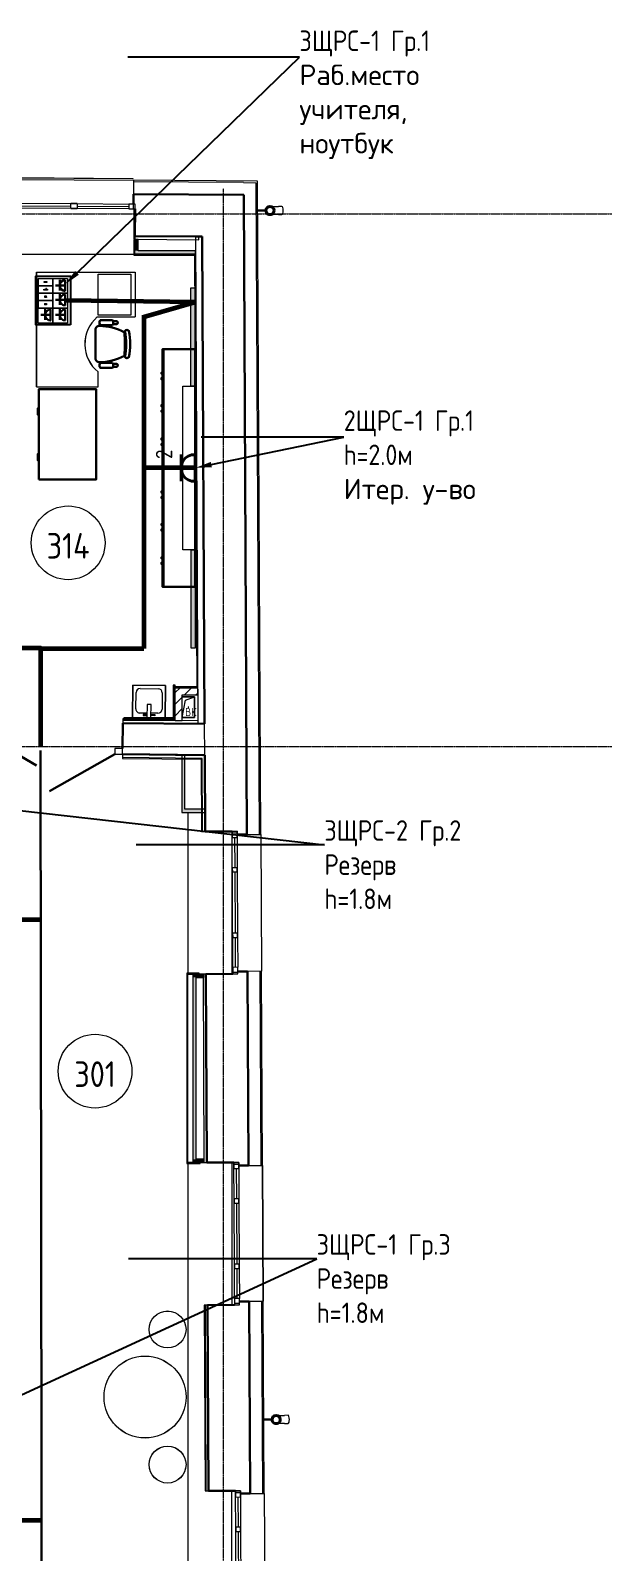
# Model space of a CAD drawing. Header units: millimetres. Extents: x -32 to 417638015, y -35 to 175284279.
# Drawn here: x 1037481 to 1044472, y 78476 to 97052 of the extents above; entities that cross this region are included whole.
import ezdxf
from ezdxf import colors
from ezdxf.entities.mleader import LeaderData, LeaderLine
from ezdxf.math import Vec2, Vec3

# ---------------------------------------------------------------- set-up
doc = ezdxf.new("R2010")
doc.units = ezdxf.units.MM
doc.linetypes.add('ADSK_Линия сетки', pattern=[25, 20, -2.5, 0, -2.5])
for name, color, linetype, lineweight in [('_ Окна', 7, 'Continuous', 9), ('_ЭМ_В полу', 26, 'Кабель в трубе', 60), ('_ЭМ_гофра', 5, 'Continuous', 60), ('_ЭМ_ТХобщее_слой', 7, 'Continuous', 30), ('Аннотация', 7, 'Continuous', 18), ('Двери', 7, 'Continuous', 9), ('Обобщенные модели', 7, 'Continuous', 18), ('Окна', 7, 'Continuous', 9), ('Оси', 253, 'Continuous', 9), ('Перекрытие', 7, 'Continuous', 18), ('Сантехника', 7, 'Continuous', 18), ('Стены внутренние', 7, 'Continuous', 18), ('Стены наружные', 7, 'Continuous', 18), ('Стены несущие', 7, 'Continuous', 30), ('Стены отделка', 7, 'Continuous', 30), ('Стены штриховка', 7, 'Continuous', 9), ('ТХ', 5, 'Continuous', 0), ('ШТРИХОВКА', 252, 'Continuous', 15), ('Электро', 250, 'Continuous', 25), ('ЭМ', 5, 'Continuous', 40), ('ЭМ_Лоток 1_2', 162, 'Continuous', 30), ('ЭОМ_Кабель Быт. розеток', 5, 'Continuous', 30), ('ЭОМ_Кабель для СУП', 150, 'Continuous', 9)]:
    doc.layers.add(name, color=color, linetype=linetype, lineweight=lineweight)
for name, color, linetype in [('_ЭМ_Надписи', 7, 'Continuous'), ('PDF _СС_розетки', 7, 'Continuous'), ('ВНУТРЯНКА', 1, 'Continuous'), ('ЭОМ_Лотки рабочие', 5, 'Continuous')]:
    doc.layers.add(name, color=color, linetype=linetype)
doc.layers.add('PDF _ЭОМ _розетки', color=7, linetype='Continuous', true_color=0xeb0000)
doc.layers.add('Линии', color=7, linetype='Continuous', lineweight=9, true_color=0x00a600)
doc.styles.add('ELine', font='txt.shx')
doc.styles.add('GOST Common', font='GOST_Common.ttf', dxfattribs={"width": 0.9, "height": 350})
doc.styles.add('GOST Common_4', font='GOST_Common.ttf', dxfattribs={"width": 0.9, "height": 200})
doc.styles.add('ЭОМ', font='isocpeur.ttf', dxfattribs={"width": 0.85, "height": 250})
doc.linetypes.add('Cable in the tray', pattern='A,5,[130,ltypeshp.shx,S=1,R=0,X=0,Y=0],1.5,[130,ltypeshp.shx,S=1.5,R=90,X=0,Y=-1],1,[130,ltypeshp.shx,S=1,R=0,X=0.5,Y=0],5', length=12.5)
doc.linetypes.add('TRAY', pattern='A,12.119257,["_",ELine,S=4.5,R=90,X=0,Y=-1.555839],0.750382,["_",ELine,S=4.5,R=0,X=0,Y=-0.805849],1.314849,["_",ELine,S=4.5,R=0,X=0,Y=-0.805849],2.250029,["_",ELine,S=4.5,R=90,X=0,Y=-1.555839],13.565483', length=30)
doc.linetypes.add('Кабель в трубе', pattern='A,8,[133,ltypeshp.shx,S=1,R=0,X=10,Y=1.3],-3,[130,ltypeshp.shx,S=1.5,R=-45,X=-1.5,Y=0],8', length=19)
pattern_1 = [(45, (507.34, 158.9), (-70.71068, 70.71068), [])]

# ---------------------------------------------------------------- blocks, each defined once
blk = doc.blocks.new('ТХ 3 этаж')
at = {"lineweight": 0}
h = blk.add_hatch(color=8, dxfattribs=at)
h.dxf.hatch_style = 1
h.paths.add_polyline_path([(10166, 40985), (10116, 40985), (10116, 42185), (10166, 42185)])
h = blk.add_hatch(color=8, dxfattribs=at)
h.dxf.hatch_style = 1
h.paths.add_polyline_path([(10172, 37785), (10122, 37785), (10122, 38985), (10172, 38985)])
at = {"color": 8, "linetype": 'Continuous', "lineweight": 5}
for p, q in [((8237, 40976), (8237, 42376)), ((8237, 42376), (8237, 40976)), ((8237, 42376), (9437, 42376)), ((9437, 42376), (9437, 41828)), ((8976, 41828), (9437, 41828)), ((8987, 40976), (8987, 41156)), ((8237, 40976), (8987, 40976)), ((8237, 40976), (8987, 40976))]:
    blk.add_line(p, q, dxfattribs=at)
at = {"color": 8, "linetype": 'Continuous'}
for p, q in [((8955, 41672), (8955, 41322)), ((9163, 41789), (9012, 41789)), ((9163, 41729), (9012, 41729)), ((9214, 41777), (9169, 41777)), ((9214, 41740), (9169, 41740)), ((9783, 41435), (9783, 39985)), ((9163, 41266), (9012, 41266)), ((9214, 41254), (9169, 41254)), ((9163, 41206), (9012, 41206)), ((9214, 41218), (9169, 41218)), ((9783, 39985), (9783, 38535))]:
    blk.add_line(p, q, dxfattribs=at)
at = {"color": 8, "linetype": 'Continuous', "lineweight": 5}
for points in [[(9386, 42349), (9386, 41849), (8986, 41849), (8986, 42349)], [(10022, 38985), (10022, 40985), (10172, 40985), (10172, 38985)]]:
    blk.add_lwpolyline(points, close=True, dxfattribs=at)
at = {"color": 8, "lineweight": 0}
for points in [[(10166, 40985), (10116, 40985), (10116, 42185), (10166, 42185), (10166, 40985)], [(10172, 37785), (10122, 37785), (10122, 38985), (10172, 38985), (10172, 37785)]]:
    blk.add_lwpolyline(points, dxfattribs=at)
at = {"color": 8, "linetype": 'Continuous'}
for points in [[(10171, 41435), (9771, 41435), (9771, 39985), (10171, 39985)], [(9771, 41133), (9771, 41151), (9761, 41151), (9761, 41133)], [(9771, 41066), (9771, 41083), (9761, 41083), (9761, 41066)], [(8262, 39846), (8262, 40946), (8962, 40946), (8962, 39846)], [(9771, 40736), (9771, 40754), (9761, 40754), (9761, 40736)], [(9771, 40669), (9771, 40686), (9761, 40686), (9761, 40669)], [(9771, 40329), (9771, 40347), (9761, 40347), (9761, 40329)], [(9771, 40262), (9771, 40279), (9761, 40279), (9761, 40262)], [(10171, 39985), (9771, 39985), (9771, 38535), (10171, 38535)], [(9771, 39683), (9771, 39701), (9761, 39701), (9761, 39683)], [(9771, 39616), (9771, 39633), (9761, 39633), (9761, 39616)], [(9771, 39286), (9771, 39304), (9761, 39304), (9761, 39286)], [(9771, 39219), (9771, 39236), (9761, 39236), (9761, 39219)], [(9771, 38879), (9771, 38897), (9761, 38897), (9761, 38879)], [(9771, 38812), (9771, 38829), (9761, 38829), (9761, 38812)]]:
    blk.add_lwpolyline(points, close=True, dxfattribs=at)
for points in [[(8262, 40632), (8253, 40632), (8253, 40714), (8262, 40714)], [(8262, 40159), (8253, 40159), (8253, 40077), (8262, 40077)]]:
    blk.add_lwpolyline(points, dxfattribs=at)
at = {"color": 8, "linetype": 'Continuous', "lineweight": 5}
blk.add_arc((9261, 41497), 437, 130.7633, 231.1101, dxfattribs=at)
at = {"color": 8, "linetype": 'Continuous'}
for centre, radius, start, end in [((9001, 41673), 45.4, 87.8135, 180.7479), ((9062, 41759), 58.4, 148.951, 211.0488), ((9004, 41094), 624, 60.9068, 90.1215), ((9113, 41759), 58.4, 328.951, 31.0488), ((9206, 41758), 20.2, 294.8955, 65.3354), ((7551, 41497), 1762, 355.3938, 4.6546), ((9337, 41641), 28.1, 34.2915, 145.7083), ((8583, 41497), 748, 347.602, 12.3978), ((8630, 41497), 748, 347.602, 12.3978), ((9001, 41322), 45.4, 179.2519, 272.1866), ((9004, 41901), 624, 269.878, 299.1059), ((9062, 41236), 58.4, 148.951, 211.0488), ((9113, 41236), 58.4, 328.951, 31.0488), ((9206, 41236), 20.2, 294.8955, 65.3354), ((9337, 41352), 28.1, 214.2901, 325.7096)]:
    blk.add_arc(centre, radius, start, end, dxfattribs=at)
at = {"layer": 'ТХ', "color": 8}
for centre, radius in [((9834, 29471), 225), ((9559, 28646), 500), ((9834, 27821), 225)]:
    blk.add_circle(centre, radius, dxfattribs=at)
blk = doc.blocks.new('План 3 этажа')
at = {"layer": 'Обобщенные модели', "lineweight": 9}
h = blk.add_hatch(dxfattribs=at)
h.set_pattern_fill('FP_12', color=8, angle=-89.7087745, style=0, pattern_type=2)
h.set_pattern_definition([(45.00023, (507.34, 158.9), (-106.06643, 106.0656), [])])
h.paths.add_polyline_path([(4061.504, 43196.243), (4083.756, 43196.356), (4103.755, 43206.113), (4117.54, 43223.581), (4122.381, 43245.3), (4117.319, 43266.968), (4103.288, 43284.328), (4083.26, 43293.848), (4061.008, 43293.735), (4040.143, 43282.881), (4027.224, 43266.51), (4022.861, 43242.744), (4027.444, 43223.123), (4041.406, 43205.796)])
at = {"layer": 'Стены внутренние'}
for points in [[(2425.328, 42754.282), (2463.051, 42754.282), (2463.051, 42891.882), (2423.051, 42891.882), (2423.051, 42754.282), (2424.597, 42754.282)], [(3164.648, 42714.282), (3164.025, 42754.282), (2423.051, 42754.282), (2423.051, 42714.282), (3164.025, 42714.282)], [(2995.213, 35939.849), (3035.213, 35939.849), (3035.213, 36561.373), (2995.213, 36561.771), (2995.213, 36559.269)], [(3069.973, 35899.849), (3249.706, 35899.849), (3249.502, 35939.849), (2995.213, 35939.849), (2995.213, 35899.849), (3035.213, 35899.849)], [(3250.895, 33885.66), (3259.943, 33885.66), (3259.744, 33924.839), (3250.895, 33925.66), (3129.973, 33925.66), (3129.973, 33885.66), (3210.815, 33885.66)], [(3169.973, 31667.201), (3169.973, 33885.66), (3129.973, 33885.66), (3129.973, 31667.201), (3150.403, 31667.201)], [(3150.403, 31627.201), (3264.564, 31627.201), (3264.564, 31667.201), (3129.973, 31667.201), (3129.973, 31627.201)]]:
    blk.add_hatch(color=8, dxfattribs=at).paths.add_polyline_path(points)
at = {"layer": 'Стены внутренние', "lineweight": 9}
h = blk.add_hatch(dxfattribs=at)
h.set_pattern_fill('FP_4', color=8, style=0, pattern_type=2)
h.set_pattern_definition(pattern_1)
h.paths.add_polyline_path([(3164.025, 37333.175), (3192.42, 37333.175), (3191.972, 37421.175), (2915.108, 37421.175), (2915.108, 37333.175), (3153.108, 37333.175)])
h = blk.add_hatch(dxfattribs=at)
h.set_pattern_fill('FP_4', color=8, style=0, pattern_type=2)
h.set_pattern_definition(pattern_1)
h.paths.add_polyline_path([(3003.108, 37021.716), (3003.108, 37333.175), (2915.108, 37333.175), (2915.108, 37022.592), (2995.213, 37021.794)])
at = {"layer": '_ Окна', "color": 8}
for p, q in [((1013.047, 43303.699), (1644.033, 43299.461)), ((1720.031, 43298.951), (2351.017, 43294.713)), ((2406.814, 43264.338), (2407.217, 43324.337)), ((3610.987, 35648.646), (3670.986, 35648.951)), ((3641.292, 35588.799), (3643.121, 35228.804)), ((3643.426, 35168.805), (3647.188, 34428.814)), ((3647.493, 34368.815), (3649.323, 34008.82)), ((3619.628, 33948.668), (3679.627, 33948.973)), ((3631.524, 31608.269), (3691.523, 31608.574)), ((3661.828, 31548.423), (3663.658, 31188.427)), ((3663.963, 31128.428), (3667.725, 30388.438)), ((3668.029, 30328.438), (3669.859, 29968.443)), ((3640.165, 29908.291), (3700.164, 29908.596)), ((3651.896, 27600.316), (3711.895, 27600.621)), ((3682.2, 27540.47), (3684.03, 27180.474)), ((3684.335, 27120.475), (3688.096, 26380.485))]:
    blk.add_line(p, q, dxfattribs=at)
at = {"layer": '_ Окна', "color": 8, "lineweight": 18}
for p, q in [((1643.831, 43269.462), (1644.234, 43329.461)), ((1644.234, 43329.461), (1720.232, 43328.95)), ((1720.232, 43328.95), (1719.83, 43268.952)), ((2351.218, 43324.713), (2350.815, 43264.714)), ((2427.217, 43324.202), (2351.218, 43324.713)), ((2426.814, 43264.204), (2427.217, 43324.202)), ((1719.83, 43268.952), (1643.831, 43269.462)), ((2350.815, 43264.714), (2426.814, 43264.204)), ((3610.885, 35668.646), (3670.885, 35668.951)), ((3611.292, 35588.647), (3610.885, 35668.646)), ((3670.885, 35668.951), (3671.291, 35588.952)), ((3671.291, 35588.952), (3611.292, 35588.647)), ((3613.122, 35228.652), (3673.121, 35228.957)), ((3613.427, 35168.652), (3613.122, 35228.652)), ((3673.426, 35168.957), (3613.427, 35168.652)), ((3673.121, 35228.957), (3673.426, 35168.957)), ((3617.188, 34428.662), (3677.187, 34428.967)), ((3617.493, 34368.663), (3617.188, 34428.662)), ((3677.492, 34368.968), (3617.493, 34368.663)), ((3677.187, 34428.967), (3677.492, 34368.968)), ((3679.322, 34008.972), (3619.323, 34008.667)), ((3619.323, 34008.667), (3619.73, 33928.668)), ((3679.729, 33928.973), (3679.322, 34008.972)), ((3619.73, 33928.668), (3679.729, 33928.973)), ((3631.422, 31628.269), (3691.421, 31628.574)), ((3631.829, 31548.27), (3631.422, 31628.269)), ((3691.421, 31628.574), (3691.828, 31548.575)), ((3691.828, 31548.575), (3631.829, 31548.27)), ((3633.659, 31188.275), (3693.658, 31188.58)), ((3633.964, 31128.276), (3633.659, 31188.275)), ((3693.963, 31128.581), (3633.964, 31128.276)), ((3693.658, 31188.58), (3693.963, 31128.581)), ((3637.725, 30388.285), (3697.724, 30388.59)), ((3638.03, 30328.286), (3637.725, 30388.285)), ((3698.029, 30328.591), (3638.03, 30328.286)), ((3697.724, 30388.59), (3698.029, 30328.591)), ((3699.859, 29968.596), (3639.86, 29968.291)), ((3639.86, 29968.291), (3640.266, 29888.292)), ((3700.266, 29888.597), (3699.859, 29968.596)), ((3640.266, 29888.292), (3700.266, 29888.597)), ((3651.794, 27620.316), (3711.793, 27620.621)), ((3652.201, 27540.317), (3651.794, 27620.316)), ((3712.2, 27540.622), (3652.201, 27540.317)), ((3711.793, 27620.621), (3712.2, 27540.622)), ((3654.031, 27180.322), (3714.03, 27180.627)), ((3654.336, 27120.323), (3654.031, 27180.322)), ((3714.03, 27180.627), (3714.335, 27120.628)), ((3714.335, 27120.628), (3654.336, 27120.323))]:
    blk.add_line(p, q, dxfattribs=at)
at = {"layer": 'Двери', "color": 8, "lineweight": 30}
for p, q in [((969.324, 36621.96), (1223.319, 36471.922)), ((2179.264, 36609.904), (1382.331, 36160.322))]:
    blk.add_line(p, q, dxfattribs=at)
at = {"layer": 'Двери', "color": 8}
for p, q in [((2179.961, 36679.9), (2179.264, 36609.904)), ((2179.264, 36609.904), (2274.259, 36608.957)), ((2274.956, 36678.954), (2179.961, 36679.9)), ((2274.259, 36608.957), (2274.956, 36678.954))]:
    blk.add_line(p, q, dxfattribs=at)
at = {"layer": 'Линии', "color": 8}
for centre in [(1610.02, 39189.805), (1938.554, 32741.909)]:
    blk.add_circle(centre, 450, dxfattribs=at)
at = {"layer": 'Обобщенные модели', "color": 8}
for p, q in [((4218.277, 43295.788), (4175.774, 43295.572)), ((4021.498, 43249.787), (3922.358, 43249.283)), ((3922.409, 43239.283), (4021.549, 43239.787)), ((4176.282, 43195.573), (4218.786, 43195.789)), ((3003.108, 37308.935), (3153.108, 37308.935)), ((3153.108, 37308.935), (3003.108, 37308.935)), ((3003.108, 37058.935), (3040.608, 37271.435)), ((3040.608, 37271.435), (3153.108, 37308.935)), ((3153.108, 37308.935), (3153.108, 37058.935)), ((3153.108, 37058.935), (3153.108, 37308.935)), ((3153.108, 37058.935), (3003.108, 37058.935)), ((3003.108, 37058.935), (3153.108, 37058.935)), ((4096.494, 28495.332), (3997.354, 28494.828)), ((3997.404, 28484.828), (4096.544, 28485.332)), ((4293.273, 28541.333), (4250.769, 28541.117)), ((4251.277, 28441.118), (4293.781, 28441.334))]:
    blk.add_line(p, q, dxfattribs=at)
at = {"layer": 'Обобщенные модели', "color": 8, "flags": 128}
for points in [[(4085.144, 43295.111), (4086.415, 43295.117), (4089.078, 43295.131), (4091.955, 43295.146), (4095.039, 43295.161), (4098.327, 43295.178), (4101.813, 43295.196), (4105.491, 43295.214), (4109.356, 43295.234), (4113.402, 43295.255), (4117.621, 43295.276), (4122.008, 43295.298), (4126.554, 43295.322), (4131.254, 43295.345), (4136.099, 43295.37), (4141.082, 43295.395), (4146.194, 43295.421), (4151.427, 43295.448), (4156.774, 43295.475), (4162.226, 43295.503), (4167.773, 43295.531), (4173.407, 43295.56), (4175.774, 43295.572)], [(4176.282, 43195.573), (4170.614, 43195.544), (4165.03, 43195.516), (4159.538, 43195.488), (4154.146, 43195.46), (4148.865, 43195.434), (4143.701, 43195.407), (4138.663, 43195.382), (4133.76, 43195.357), (4128.999, 43195.333), (4124.388, 43195.309), (4119.934, 43195.287), (4115.644, 43195.265), (4111.526, 43195.244), (4107.585, 43195.224), (4103.828, 43195.205), (4100.261, 43195.187), (4096.891, 43195.169), (4093.721, 43195.153), (4090.757, 43195.138), (4088.005, 43195.124), (4085.653, 43195.112)], [(4160.14, 28540.656), (4161.41, 28540.663), (4164.074, 28540.676), (4166.95, 28540.691), (4170.034, 28540.706), (4173.322, 28540.723), (4176.808, 28540.741), (4180.487, 28540.76), (4184.352, 28540.779), (4188.397, 28540.8), (4192.616, 28540.821), (4197.003, 28540.843), (4201.55, 28540.867), (4206.249, 28540.89), (4211.094, 28540.915), (4216.077, 28540.94), (4221.189, 28540.966), (4226.423, 28540.993), (4231.77, 28541.02), (4237.221, 28541.048), (4242.768, 28541.076), (4248.402, 28541.105), (4250.769, 28541.117)], [(4251.277, 28441.118), (4245.61, 28441.089), (4240.025, 28441.061), (4234.533, 28441.033), (4229.142, 28441.006), (4223.86, 28440.979), (4218.696, 28440.952), (4213.659, 28440.927), (4208.755, 28440.902), (4203.994, 28440.878), (4199.383, 28440.854), (4194.929, 28440.832), (4190.64, 28440.81), (4186.521, 28440.789), (4182.58, 28440.769), (4178.823, 28440.75), (4175.257, 28440.732), (4171.886, 28440.715), (4168.716, 28440.698), (4165.753, 28440.683), (4163, 28440.669), (4160.648, 28440.657)]]:
    blk.add_lwpolyline(points, dxfattribs=at)
at = {"layer": 'Обобщенные модели', "color": 8}
for centre, radius, start, end in [((4072.382, 43245.046), 52, 0.2912255, 180.2912255), ((4072.382, 43245.046), 52, 180.2912255, 0.2912255), ((3078.108, 37183.935), 2.5, 0, 180), ((3078.108, 37183.935), 2.5, 180, 0), ((3078.108, 37183.935), 2.5, 60, 165), ((3078.108, 37183.935), 2.5, 195, 270), ((3078.108, 37183.935), 2.5, 300, 0), ((4147.377, 28490.591), 52, 0.2912255, 180.2912255), ((4147.377, 28490.591), 52, 180.2912255, 0.2912255)]:
    blk.add_arc(centre, radius, start, end, dxfattribs=at)
at = {"layer": 'Обобщенные модели', "color": 8, "lineweight": 40}
for centre, start, end in [((4072.382, 43245.046), 0.2912255, 180.2912255), ((4072.382, 43245.046), 180.2912255, 0.2912255), ((4147.377, 28490.591), 0.2912255, 180.2912255), ((4147.377, 28490.591), 180.2912255, 0.2912255)]:
    blk.add_arc(centre, 50, start, end, dxfattribs=at)
at = {"layer": 'Обобщенные модели', "color": 8}
for centre, start_param, end_param in [((4218.532, 43245.788), 4.71238898, 6.283185307), ((4218.532, 43245.788), 3.141592654, 4.71238898), ((4293.527, 28491.333), 4.71238898, 6.283185307), ((4293.527, 28491.333), 3.141592654, 4.71238898)]:
    blk.add_ellipse(centre, major_axis=(-0.254, 49.999), ratio=0.309016994, start_param=start_param, end_param=end_param, dxfattribs=at)
at = {"layer": 'Окна', "color": 8}
for p, q in [((1013.248, 43333.698), (1644.234, 43329.461)), ((1720.232, 43328.95), (1644.234, 43329.461)), ((1720.232, 43328.95), (2351.218, 43324.713)), ((2427.217, 43324.202), (2351.218, 43324.713)), ((2426.814, 43264.204), (2427.217, 43324.202)), ((1643.831, 43269.462), (1012.845, 43273.7)), ((1643.831, 43269.462), (1719.83, 43268.952)), ((2350.815, 43264.714), (1719.83, 43268.952)), ((2350.815, 43264.714), (2426.814, 43264.204)), ((3670.885, 35668.951), (3610.885, 35668.646)), ((3610.885, 35668.646), (3611.292, 35588.647)), ((3671.291, 35588.952), (3670.885, 35668.951)), ((3613.122, 35228.652), (3611.292, 35588.647)), ((3671.291, 35588.952), (3673.121, 35228.957)), ((3613.122, 35228.652), (3613.427, 35168.652)), ((3617.188, 34428.662), (3613.427, 35168.652)), ((3673.426, 35168.957), (3673.121, 35228.957)), ((3673.426, 35168.957), (3677.187, 34428.967)), ((3617.188, 34428.662), (3617.493, 34368.663)), ((3619.323, 34008.667), (3617.493, 34368.663)), ((3677.492, 34368.968), (3677.187, 34428.967)), ((3677.492, 34368.968), (3679.322, 34008.972)), ((3619.323, 34008.667), (3619.73, 33928.668)), ((3679.729, 33928.973), (3679.322, 34008.972)), ((3619.73, 33928.668), (3679.729, 33928.973)), ((3691.421, 31628.574), (3631.422, 31628.269)), ((3631.422, 31628.269), (3631.829, 31548.27)), ((3691.828, 31548.575), (3691.421, 31628.574)), ((3633.659, 31188.275), (3631.829, 31548.27)), ((3691.828, 31548.575), (3693.658, 31188.58)), ((3633.659, 31188.275), (3633.964, 31128.276)), ((3637.725, 30388.285), (3633.964, 31128.276)), ((3693.963, 31128.581), (3693.658, 31188.58)), ((3693.963, 31128.581), (3697.724, 30388.59)), ((3637.725, 30388.285), (3638.03, 30328.286)), ((3639.86, 29968.291), (3638.03, 30328.286)), ((3698.029, 30328.591), (3697.724, 30388.59)), ((3698.029, 30328.591), (3699.859, 29968.596)), ((3639.86, 29968.291), (3640.266, 29888.292)), ((3700.266, 29888.597), (3699.859, 29968.596)), ((3640.266, 29888.292), (3700.266, 29888.597)), ((3711.793, 27620.621), (3651.794, 27620.316)), ((3651.794, 27620.316), (3652.201, 27540.317)), ((3654.031, 27180.322), (3652.201, 27540.317)), ((3712.2, 27540.622), (3711.793, 27620.621)), ((3712.2, 27540.622), (3714.03, 27180.627)), ((3654.031, 27180.322), (3654.336, 27120.323)), ((3714.335, 27120.628), (3714.03, 27180.627)), ((3658.097, 26380.332), (3654.336, 27120.323)), ((3714.335, 27120.628), (3718.096, 26380.637))]:
    blk.add_line(p, q, dxfattribs=at)
at = {"layer": 'Оси', "color": 8, "linetype": 'ADSK_Линия сетки'}
for p, q in [((3506.908, -3523.688), (3506.908, 43515.246)), ((-10051.774, 43203.902), (56512.196, 43203.902)), ((-10051.774, 36703.902), (56512.196, 36703.902))]:
    blk.add_line(p, q, dxfattribs=at)
at = {"layer": 'Перекрытие', "color": 8}
for p, q in [((2416.908, 42892.839), (2416.908, 43264.27)), ((2423.051, 42892.839), (2416.908, 42892.839)), ((-2038.813, 42714.282), (2411.051, 42714.282)), ((3069.973, 35899.849), (3069.973, 33937.66)), ((3610.895, 35665.816), (3250.895, 35665.816)), ((3610.895, 33928.623), (3610.895, 35665.816)), ((3069.973, 31615.201), (3069.973, 25889.228)), ((3610.895, 29889.165), (3610.895, 31628.165)), ((3286.048, 29886.491), (3286.048, 29889.165)), ((3286.048, 29889.165), (3610.895, 29889.165)), ((3606.048, 27618.58), (3310.167, 27618.58)), ((3606.048, 25880.061), (3606.048, 27618.58))]:
    blk.add_line(p, q, dxfattribs=at)
at = {"layer": 'Сантехника', "color": 8}
for p, q in [((2399.692, 37452.749), (2395.707, 37052.769)), ((2395.707, 37052.769), (2399.692, 37452.749)), ((2799.672, 37448.764), (2399.692, 37452.749)), ((2399.692, 37452.749), (2799.672, 37448.764)), ((2436.802, 37162.364), (2438.794, 37362.356)), ((2489.29, 37411.855), (2709.278, 37409.663)), ((2758.778, 37359.167), (2756.785, 37159.176)), ((2795.721, 37052.187), (2799.672, 37448.764)), ((2799.672, 37448.764), (2795.721, 37052.187)), ((2572.342, 37216.03), (2570.71, 37052.187)), ((2622.34, 37215.532), (2572.342, 37216.03)), ((2620.712, 37052.187), (2622.34, 37215.532)), ((2395.707, 37052.769), (2454.113, 37052.187)), ((2454.113, 37052.187), (2395.707, 37052.769)), ((2571.296, 37111.022), (2486.301, 37111.869)), ((2526.149, 37096.472), (2525.999, 37081.472)), ((2525.999, 37081.472), (2570.997, 37081.024)), ((2571.146, 37096.023), (2526.149, 37096.472)), ((2665.992, 37080.077), (2620.995, 37080.526)), ((2621.144, 37095.525), (2666.142, 37095.077)), ((2706.289, 37109.677), (2621.293, 37110.523)), ((2666.142, 37095.077), (2665.992, 37080.077))]:
    blk.add_line(p, q, dxfattribs=at)
for centre, start, end in [((2488.792, 37361.858), 89.4291108, 179.4291108), ((2708.78, 37359.666), 359.4291108, 89.4291108), ((2486.799, 37161.866), 179.4291108, 269.4291108), ((2706.787, 37159.674), 269.4291108, 359.4291108)]:
    blk.add_arc(centre, 50, start, end, dxfattribs=at)
at = {"layer": 'Стены внутренние', "color": 8}
for p, q in [((2424.597, 42934.211), (2416.908, 42934.263)), ((2416.908, 42934.178), (2424.597, 42934.126)), ((2424.328, 42894.127), (2423.051, 42894.135)), ((3310.271, 29886.614), (3310.258, 29889.165))]:
    blk.add_line(p, q, dxfattribs=at)
at = {"layer": 'Стены наружные', "color": 8}
for p, q in [((959.197, 43624.068), (2409.165, 43614.33)), ((2399.413, 43633.395), (959.325, 43643.067)), ((959.332, 43644.067), (2399.42, 43634.395)), ((2399.42, 43634.395), (2399.413, 43633.395)), ((2423.051, 42892.839), (2423.051, 42894.135)), ((3961.084, 35630.425), (3969.573, 33960.447)), ((3961.089, 35629.425), (3962.089, 35629.43)), ((3962.089, 35629.43), (3970.559, 33963.164)), ((3970.559, 33963.164), (3969.559, 33963.159)), ((3982.612, 31591.734), (3981.612, 31591.729)), ((3990.058, 29930.07), (3981.621, 31590.049)), ((3982.612, 31591.734), (3991.036, 29934.506)), ((3990.036, 29934.501), (3991.036, 29934.506)), ((4001.968, 27587.096), (4010.481, 25912.117)), ((4001.974, 27585.924), (4002.973, 27585.929)), ((4002.973, 27585.929), (4011.476, 25913.076))]:
    blk.add_line(p, q, dxfattribs=at)
at = {"layer": 'Стены несущие', "color": 8}
for p, q in [((2408.023, 43444.334), (2407.217, 43324.337)), ((2408.023, 43444.334), (3751.411, 43435.312)), ((3751.411, 43435.312), (3791.086, 35629.561)), ((2426.814, 43264.204), (2424.597, 42934.211)), ((2424.597, 42934.211), (3243.979, 42928.708)), ((3243.979, 42928.708), (3274.221, 36979.012)), ((2278.045, 36988.938), (2274.956, 36678.954)), ((2278.045, 36988.938), (3274.221, 36979.012)), ((2274.259, 36608.957), (3276.152, 36598.974)), ((3246.15, 36599.273), (2274.259, 36608.957)), ((3276.152, 36598.974), (3280.89, 35666.969)), ((3280.89, 35666.969), (3610.885, 35668.646)), ((3671.088, 35628.951), (3791.086, 35629.561)), ((3619.73, 33928.668), (3289.734, 33926.991)), ((3289.734, 33926.991), (3301.426, 31626.592)), ((3799.575, 33959.583), (3679.576, 33958.973)), ((3799.575, 33959.583), (3811.623, 31589.185)), ((3301.426, 31626.592), (3631.422, 31628.269)), ((3691.625, 31588.575), (3811.623, 31589.185)), ((3820.061, 29929.206), (3700.062, 29928.596)), ((3831.97, 27586.231), (3820.061, 29929.206)), ((3640.266, 29888.292), (3310.271, 29886.614)), ((3310.271, 29886.614), (3321.798, 27618.639)), ((3321.798, 27618.639), (3651.794, 27620.316)), ((3711.971, 27585.621), (3831.97, 27586.231))]:
    blk.add_line(p, q, dxfattribs=at)
at = {"layer": 'Стены отделка', "color": 8, "lineweight": 9}
for p, q in [((2409.03, 43594.33), (2408.023, 43444.334)), ((2409.165, 43614.33), (2409.03, 43594.33)), ((3920.555, 43604.179), (2409.165, 43614.33)), ((3750.648, 43585.32), (3900.655, 43584.313)), ((3961.084, 35630.425), (3920.555, 43604.179)), ((2424.597, 42934.126), (2424.328, 42894.127)), ((3204.451, 42928.88), (2424.597, 42934.126)), ((3244.024, 42919.992), (3164.025, 42919.585)), ((3164.025, 42919.585), (3194.222, 36978.605)), ((3204.182, 42888.881), (3204.451, 42928.88)), ((2423.051, 42882.135), (2411.051, 42882.216)), ((2411.051, 42882.216), (2411.051, 42704.282)), ((2463.051, 42891.882), (2423.051, 42891.882)), ((2423.051, 42714.282), (2423.051, 42891.882)), ((2424.328, 42894.127), (3204.182, 42888.881)), ((2463.051, 42754.282), (2463.051, 42891.882)), ((3164.648, 42754.282), (2463.051, 42754.282)), ((3164.648, 42714.282), (3164.648, 42754.282)), ((2413.051, 42702.282), (3153.129, 42702.282)), ((3165.068, 42714.282), (2423.051, 42714.282)), ((3153.129, 42702.282), (3179.911, 37433.175)), ((2890.108, 37452.187), (2890.108, 37052.187)), ((2915.108, 37452.187), (2890.108, 37452.187)), ((2915.108, 37021.175), (2915.108, 37452.187)), ((3179.911, 37433.175), (2915.108, 37433.175)), ((2915.108, 37421.175), (3192.688, 37421.175)), ((3192.688, 37333.175), (3192.688, 37421.175)), ((3003.108, 37021.175), (3003.108, 37333.175)), ((3003.108, 37333.175), (3192.688, 37333.175)), ((2278.563, 37040.936), (2278.045, 36988.938)), ((2278.444, 37028.936), (3194.726, 37019.806)), ((2289.995, 37040.822), (2278.563, 37040.936)), ((2289.875, 37028.822), (2289.995, 37040.822)), ((2890.108, 37052.187), (2290.108, 37052.187)), ((2290.108, 37052.187), (2290.108, 37027.187)), ((2290.108, 37027.187), (2915.108, 37027.187)), ((2915.108, 37021.175), (3003.108, 37021.175)), ((3194.222, 36978.605), (3274.221, 36979.012)), ((3194.327, 36979.808), (3194.726, 37019.806)), ((2274.259, 36608.957), (2273.86, 36568.959)), ((2995.213, 36601.773), (2995.213, 35899.849)), ((3035.213, 35939.849), (3035.213, 36601.375)), ((3276.149, 36599.726), (3246.149, 36599.574)), ((3246.149, 36599.574), (3246.15, 36599.273)), ((3280.89, 35666.969), (3276.149, 36599.726)), ((2273.86, 36568.959), (2273.741, 36556.96)), ((2273.741, 36556.96), (3234.414, 36547.387)), ((3234.414, 36547.387), (3238.89, 35666.755)), ((3246.405, 36549.268), (3246.354, 36559.269)), ((2995.213, 35899.849), (3288.806, 35899.849)), ((3288.806, 35939.849), (3035.213, 35939.849)), ((3288.806, 35899.849), (3288.806, 35939.849)), ((3238.89, 35666.755), (3280.89, 35666.969)), ((3791.086, 35629.561), (3961.084, 35630.425)), ((3057.973, 33935.66), (3057.973, 31617.201)), ((3209.679, 33937.66), (3059.973, 33937.66)), ((3069.973, 33925.66), (3264.564, 33925.66)), ((3069.973, 31627.201), (3069.973, 33925.66)), ((3129.973, 33925.66), (3129.973, 31627.201)), ((3169.973, 33885.66), (3264.564, 33885.66)), ((3169.973, 31667.201), (3169.973, 33885.66)), ((3209.735, 33926.584), (3209.679, 33937.66)), ((3289.734, 33926.991), (3209.735, 33926.584)), ((3271.423, 31627.201), (3259.734, 33926.839)), ((3264.564, 33885.66), (3264.564, 33925.66)), ((3301.426, 31626.592), (3289.734, 33926.991)), ((3969.573, 33960.447), (3799.575, 33959.583)), ((3949.573, 33960.345), (3949.583, 33958.345)), ((3981.621, 31590.049), (3969.573, 33960.447)), ((3059.973, 31615.201), (3221.483, 31615.201)), ((3271.423, 31627.201), (3069.973, 31627.201)), ((3264.564, 31667.201), (3169.973, 31667.201)), ((3221.427, 31626.185), (3301.426, 31626.592)), ((3221.483, 31615.201), (3221.427, 31626.185)), ((3264.564, 31627.201), (3264.564, 31667.201)), ((3271.427, 31626.439), (3271.423, 31627.201)), ((3811.623, 31589.185), (3981.621, 31590.049)), ((3990.058, 29930.07), (3820.061, 29929.206)), ((4001.968, 27587.096), (3990.058, 29930.07)), ((3310.271, 29886.614), (3268.271, 29886.401)), ((3268.271, 29886.401), (3279.799, 27618.425)), ((3279.799, 27618.425), (3321.798, 27618.639)), ((3831.97, 27586.231), (4001.968, 27587.096))]:
    blk.add_line(p, q, dxfattribs=at)
at = {"layer": 'Стены штриховка', "color": 8}
for p, q in [((3750.648, 43585.32), (2409.03, 43594.33)), ((3900.655, 43584.313), (3941.084, 35630.324)), ((2413.051, 42882.202), (2413.051, 42702.282)), ((3155.119, 42704.282), (2411.051, 42704.282)), ((2411.051, 42704.282), (2411.051, 42702.282)), ((2411.051, 42702.282), (2413.051, 42702.282)), ((3155.119, 42704.282), (3181.921, 37431.175)), ((2899.108, 37043.187), (2899.108, 37452.187)), ((2905.108, 37037.187), (2905.108, 37452.187)), ((3181.921, 37431.175), (2915.108, 37431.175)), ((2289.975, 37038.822), (2278.543, 37038.936)), ((2290.108, 37043.187), (2899.108, 37043.187)), ((2290.108, 37037.187), (2905.108, 37037.187)), ((3276.152, 36598.974), (3274.221, 36979.012)), ((2273.761, 36558.96), (3236.404, 36549.368)), ((2273.86, 36568.959), (2273.86, 36568.959)), ((3246.354, 36559.269), (2273.86, 36568.959)), ((3236.404, 36549.368), (3240.89, 35666.765)), ((3250.89, 35666.816), (3246.405, 36549.268)), ((3059.973, 33937.66), (3057.973, 33937.66)), ((3057.973, 33937.66), (3057.973, 33935.66)), ((3209.689, 33935.66), (3057.973, 33935.66)), ((3059.973, 33937.66), (3059.973, 31615.201)), ((3949.583, 33958.345), (3961.621, 31589.947)), ((3057.973, 31617.201), (3221.473, 31617.201)), ((3057.973, 31617.201), (3057.973, 31615.201)), ((3057.973, 31615.201), (3059.973, 31615.201)), ((3970.059, 29929.969), (3981.968, 27586.994)), ((3270.271, 29886.411), (3281.799, 27618.435)), ((3280.271, 29886.462), (3291.799, 27618.486))]:
    blk.add_line(p, q, dxfattribs=at)
at = {"layer": 'ЭОМ_Лотки рабочие'}
blk.add_blockref('ТХ 3 этаж', (-7010.895, 118.542), dxfattribs=at)
at = {"layer": 'Аннотация', "color": 8, "lineweight": 9, "line_spacing_factor": 1.022766}
for s, insert, char_height, width, attachment_point, style in [('314', (1610.02, 39152.857), 312.5, 520.21112, 5, 'GOST Common'), ('\\pxt3.6,7.2,10.8,14.4,18,21.6,25.2,28.8,32.4,36,39.6,43.2,46.8,50.4,54,57.6,61.2,64.8,68.4,72,75.6,79.2,82.8,86.4,90,93.6,97.2,100.8,104.4,108,111.6,115.2;{ВК}', (3038.017, 37174.251), 100, 156.348, 1, 'GOST Common_4'), ('301', (1938.554, 32704.961), 312.5, 520.21112, 5, 'GOST Common')]:
    blk.add_mtext(s, dxfattribs=dict(at, insert=insert, char_height=char_height, width=width, attachment_point=attachment_point, style=style))
blk = doc.blocks.new('_ЭМ_ТХ2_3 этаж_нов')
at = {"lineweight": 0}
h = blk.add_hatch(color=8, dxfattribs=at)
h.dxf.hatch_style = 1
h.paths.add_polyline_path([(9148, 40949), (9098, 40949), (9098, 42149), (9148, 42149)])
h = blk.add_hatch(color=8, dxfattribs=at)
h.dxf.hatch_style = 1
h.paths.add_polyline_path([(9154, 37749), (9104, 37749), (9104, 38949), (9154, 38949)])
at = {"color": 8, "linetype": 'Continuous', "lineweight": 5}
for p, q in [((7219, 40940), (7219, 42340)), ((7219, 42340), (7219, 40940)), ((7219, 42340), (8419, 42340)), ((8419, 42340), (8419, 41792)), ((7958, 41792), (8419, 41792)), ((7969, 40940), (7969, 41121)), ((7219, 40940), (7969, 40940)), ((7219, 40940), (7969, 40940))]:
    blk.add_line(p, q, dxfattribs=at)
at = {"color": 8, "linetype": 'Continuous'}
for p, q in [((7938, 41637), (7938, 41287)), ((8145, 41753), (7994, 41753)), ((8145, 41693), (7994, 41693)), ((8196, 41741), (8151, 41741)), ((8196, 41705), (8151, 41705)), ((8765, 41399), (8765, 39949)), ((8145, 41231), (7994, 41231)), ((8145, 41170), (7994, 41170)), ((8196, 41219), (8151, 41219)), ((8196, 41182), (8151, 41182)), ((8765, 39949), (8765, 38499))]:
    blk.add_line(p, q, dxfattribs=at)
at = {"color": 8, "linetype": 'Continuous', "lineweight": 5}
for points in [[(8368, 42314), (8368, 41814), (7968, 41814), (7968, 42314)], [(9004, 38949), (9004, 40949), (9154, 40949), (9154, 38949)]]:
    blk.add_lwpolyline(points, close=True, dxfattribs=at)
at = {"color": 8, "lineweight": 0}
for points in [[(9148, 40949), (9098, 40949), (9098, 42149), (9148, 42149), (9148, 40949)], [(9154, 37749), (9104, 37749), (9104, 38949), (9154, 38949), (9154, 37749)]]:
    blk.add_lwpolyline(points, dxfattribs=at)
at = {"color": 8, "linetype": 'Continuous'}
for points in [[(9153, 41399), (8753, 41399), (8753, 39949), (9153, 39949)], [(8753, 41098), (8753, 41115), (8743, 41115), (8743, 41098)], [(7244, 39810), (7244, 40910), (7944, 40910), (7944, 39810)], [(8753, 41030), (8753, 41048), (8743, 41048), (8743, 41030)], [(8753, 40701), (8753, 40718), (8743, 40718), (8743, 40701)], [(8753, 40633), (8753, 40651), (8743, 40651), (8743, 40633)], [(8753, 40294), (8753, 40311), (8743, 40311), (8743, 40294)], [(8753, 40226), (8753, 40244), (8743, 40244), (8743, 40226)], [(9153, 39949), (8753, 39949), (8753, 38499), (9153, 38499)], [(8753, 39648), (8753, 39665), (8743, 39665), (8743, 39648)], [(8753, 39580), (8753, 39598), (8743, 39598), (8743, 39580)], [(8753, 39251), (8753, 39268), (8743, 39268), (8743, 39251)], [(8753, 39183), (8753, 39201), (8743, 39201), (8743, 39183)], [(8753, 38844), (8753, 38861), (8743, 38861), (8743, 38844)], [(8753, 38776), (8753, 38794), (8743, 38794), (8743, 38776)]]:
    blk.add_lwpolyline(points, close=True, dxfattribs=at)
for points in [[(7244, 40597), (7235, 40597), (7235, 40679), (7244, 40679)], [(7244, 40123), (7235, 40123), (7235, 40042), (7244, 40042)]]:
    blk.add_lwpolyline(points, dxfattribs=at)
at = {"color": 8, "linetype": 'Continuous', "lineweight": 5}
blk.add_arc((8244, 41461), 437, 130.7633, 231.1101, dxfattribs=at)
at = {"color": 8, "linetype": 'Continuous'}
for centre, radius, start, end in [((7983, 41638), 45.4, 87.8135, 180.7479), ((7986, 41058), 624, 60.9068, 90.1215), ((8044, 41723), 58.4, 148.951, 211.0488), ((8095, 41723), 58.4, 328.951, 31.0488), ((8188, 41723), 20.2, 294.8955, 65.3354), ((8319, 41606), 28.1, 34.2915, 145.7083), ((7565, 41461), 748, 347.602, 12.3978), ((7612, 41461), 748, 347.602, 12.3978), ((6534, 41461), 1762, 355.3938, 4.6546), ((7983, 41286), 45.4, 179.2519, 272.1866), ((7986, 41865), 624, 269.878, 299.1059), ((8319, 41317), 28.1, 214.2901, 325.7096), ((8044, 41200), 58.4, 148.951, 211.0488), ((8095, 41200), 58.4, 328.951, 31.0488), ((8188, 41201), 20.2, 294.8955, 65.3354)]:
    blk.add_arc(centre, radius, start, end, dxfattribs=at)
at = {"layer": 'ТХ', "color": 8}
for centre, radius in [((8816, 29436), 225), ((8541, 28611), 500), ((8816, 27786), 225)]:
    blk.add_circle(centre, radius, dxfattribs=at)
blk = doc.blocks.new('розетк для люка')
at = {"layer": 'ВНУТРЯНКА', "color": 5, "lineweight": 30, "ltscale": 100, "transparency": 33554687}
blk.add_line((-67, -59), (-67, 69), dxfattribs=at)
at = {"layer": 'Электро', "color": 5, "lineweight": 30, "transparency": 33554687}
for p, q in [((0, 0), (-120, 0)), ((0, 67), (0, -67))]:
    blk.add_line(p, q, dxfattribs=at)
blk.add_ellipse((0, 0), major_axis=(47.6, 47.6), ratio=1, start_param=0.787621, end_param=3.924768, dxfattribs=at)
blk = doc.blocks.new('Люк на 6 мест')
h = blk.add_hatch(color=256)
h.dxf.hatch_style = 1
h.paths.add_polyline_path([(-324, 435), (-324, 435), (-313, 443), (-289, 443), (-279, 435), (-279, 435), (-279, 423), (-324, 423)])
h = blk.add_hatch(color=256)
h.dxf.hatch_style = 1
h.paths.add_polyline_path([(-285, 516), (-285, 527), (-319, 527), (-319, 516)])
h = blk.add_hatch(color=256)
h.dxf.hatch_style = 1
h.paths.add_polyline_path([(-312, 335), (-312, 342), (-317, 342), (-317, 347), (-312, 347), (-312, 354), (-293, 354), (-292, 335)])
h = blk.add_hatch(color=256)
h.dxf.hatch_style = 1
h.paths.add_polyline_path([(-311, 243), (-311, 250), (-317, 250), (-317, 256), (-311, 256), (-311, 262), (-292, 262), (-292, 243)])
for p, q in [((-324, 423), (-324, 435)), ((-324, 435), (-324, 435)), ((-279, 423), (-324, 423)), ((-289, 443), (-297, 443)), ((-297, 443), (-297, 435)), ((-289, 435), (-289, 443)), ((-289, 435), (-279, 435)), ((-279, 435), (-279, 423))]:
    blk.add_line(p, q)
for points in [[(-215, 477), (-388, 477), (-388, 566), (-215, 566)], [(-215, 388), (-388, 388), (-388, 477), (-215, 477)], [(-215, 299), (-388, 299), (-388, 388), (-215, 388)], [(-285, 527), (-285, 516), (-319, 516), (-319, 527)], [(-216, 205), (-389, 205), (-388, 299), (-215, 299)]]:
    blk.add_lwpolyline(points, close=True)
for points in [[(-312, 347), (-317, 347), (-317, 342), (-312, 342)], [(-311, 256), (-317, 256), (-317, 250), (-311, 250)], [(-293, 354), (-292, 335), (-312, 335), (-312, 342)], [(-312, 347), (-312, 354), (-293, 354)], [(-292, 262), (-292, 243), (-311, 243), (-311, 250)], [(-311, 256), (-311, 262), (-292, 262)]]:
    blk.add_lwpolyline(points)
at = {"layer": 'PDF _СС_розетки', "linetype": 'Continuous', "lineweight": 20, "transparency": 33554687}
for points in [[(-391, 566), (-213, 566), (-213, 388), (-391, 388)], [(-391, 388), (-213, 388), (-213, 205), (-391, 205)], [(-391, 388), (-213, 388), (-213, 205), (-391, 205)], [(-391, 205), (-213, 205), (-213, 22), (-391, 22)]]:
    blk.add_lwpolyline(points, close=True, dxfattribs=at)
at = {"layer": 'PDF _ЭОМ _розетки', "color": 3, "linetype": 'Continuous', "lineweight": 25, "transparency": 33554687}
blk.add_lwpolyline([(0, 0), (-422, 0), (-422, 596), (0, 596)], close=True, dxfattribs=at)
at = {"layer": 'PDF _ЭОМ _розетки', "color": 7, "linetype": 'Continuous', "lineweight": 20, "transparency": 33554687}
for points in [[(-36, 388), (-213, 388), (-213, 566), (-36, 566)], [(-36, 205), (-213, 205), (-213, 388), (-36, 388)], [(-36, 22), (-213, 22), (-213, 205), (-36, 205)]]:
    blk.add_lwpolyline(points, close=True, dxfattribs=at)
at = {"layer": 'ВНУТРЯНКА', "color": 5, "lineweight": 30, "ltscale": 100, "transparency": 33554687}
for p, q in [((-129, 245), (-129, 373)), ((-129, 245), (-129, 373)), ((-307, 62), (-307, 190)), ((-307, 62), (-307, 190)), ((-129, 62), (-129, 190))]:
    blk.add_line(p, q, dxfattribs=at)
at = {"layer": 'ВНУТРЯНКА', "color": 1, "lineweight": 30, "ltscale": 100, "transparency": 33554687}
blk.add_line((-129, 62), (-129, 190), dxfattribs=at)
at = {"layer": 'Электро', "color": 1, "lineweight": 30, "transparency": 33554687}
for p, q in [((-240, 188), (-240, 53)), ((-62, 188), (-62, 53)), ((-62, 121), (-182, 121))]:
    blk.add_line(p, q, dxfattribs=at)
at = {"layer": 'Электро', "color": 5, "lineweight": 30, "transparency": 33554687}
for p, q in [((-240, 188), (-240, 53)), ((-62, 304), (-182, 304)), ((-62, 304), (-182, 304)), ((-62, 371), (-62, 236)), ((-62, 371), (-62, 236)), ((-62, 188), (-62, 53)), ((-240, 121), (-360, 121)), ((-240, 121), (-360, 121)), ((-62, 121), (-182, 121))]:
    blk.add_line(p, q, dxfattribs=at)
for centre in [(-240, 121), (-239, 121), (-62, 304), (-62, 304), (-62, 121)]:
    blk.add_ellipse(centre, major_axis=(47.6, 47.6), ratio=1, start_param=0.787621, end_param=3.924768, dxfattribs=at)
at = {"layer": 'Электро', "color": 1, "lineweight": 30, "transparency": 33554687}
blk.add_ellipse((-62, 121), major_axis=(47.6, 47.6), ratio=1, start_param=0.787621, end_param=3.924768, dxfattribs=at)
at = {"color": 5, "linetype": 'TRAY', "lineweight": 53, "transparency": 33554687}
blk.add_blockref('розетк для люка', (-62, 480), dxfattribs=at)
blk = doc.blocks.new('2м розетка IP20')
at = {"layer": 'ЭМ', "color": 5}
for p, q in [((-494125, -357092), (-494125, -356766)), ((-494287, -356919), (-493962, -356919)), ((-494287, -357092), (-493962, -357092))]:
    blk.add_line(p, q, dxfattribs=at)
blk.add_arc((-494125, -357082), 163, 356.3196, 183.6804, dxfattribs=at)
at = {"layer": 'ЭОМ_Кабель Быт. розеток', "color": 7, "insert": (-494016, -356612), "char_height": 200, "attachment_point": 1, "style": 'ЭОМ'}
blk.add_mtext_dynamic_manual_height_columns('2', width=91.26, gutter_width=1250, heights=[0], dxfattribs=at)

msp = doc.modelspace()

# ---------------------------------------------------------------- linework, layer by layer
at = {"layer": '_ЭМ_В полу', "ltscale": 25}
msp.add_lwpolyline([(1037906, 93762), (1039499, 93741)], dxfattribs=at)
at = {"layer": '_ЭМ_гофра', "linetype": 'ByBlock'}
for points in [[(1038864, 93555), (1039499, 93741)], [(1038864, 93576), (1038864, 89508)], [(1039492, 91713), (1038864, 91713)], [(1030472, 89934), (1030472, 89518), (1037603, 89518), (1037603, 88313)], [(1037603, 89508), (1038864, 89508)], [(1036119, 86202), (1037603, 86202)], [(1035937, 78870), (1037603, 78870)]]:
    msp.add_lwpolyline(points, dxfattribs=at)
at = {"layer": 'ЭМ_Лоток 1_2', "linetype": 'Cable in the tray', "ltscale": 50}
msp.add_lwpolyline([(1037603, 88265), (1037642, 61974), (1084982, 61974)], dxfattribs=at)

# ---------------------------------------------------------------- block references
at = {"layer": '_ЭМ_ТХобщее_слой', "lineweight": 50}
msp.add_blockref('_ЭМ_ТХ2_3 этаж_нов', (1030338, 51763), dxfattribs=at)
at = {"layer": 'ШТРИХОВКА'}
msp.add_blockref('План 3 этажа', (1036331, 51609), dxfattribs=at)
at = {"layer": 'ЭОМ_Кабель Быт. розеток', "rotation": 90}
msp.add_blockref('2м розетка IP20', (682399, 585837), dxfattribs=at)
at = {"layer": 'ЭОМ_Кабель для СУП', "color": 217, "linetype": 'ByBlock', "lineweight": 40, "true_color": 0x93278f, "transparency": 33554687}
msp.add_blockref('Люк на 6 мест', (1037968, 93459), dxfattribs=at)

# ---------------------------------------------------------------- leaders
at = {"layer": '_ЭМ_Надписи', "color": 7, "ltscale": 5}
ml = msp.add_multileader_mtext('Standard', dxfattribs=at)
ml.set_content('{\\fGOST Common|b0|i0|c0|p34;\\W0.9;\\C256;3\\fGOST Common|b0|i0|c204|p34;ЩРС\\fGOST Common|b0|i0|c0|p34;-\\fGOST Common|b0|i0|c204|p34;1\\fISOCPEUR|b0|i0|c204|p34;\\W0.85; Гр.1\\P\\W1;\\C0;Раб.место учителя, ноутбук}', color=1, style='ЭОМ')
ml.set_leader_properties()
ml.build(insert=Vec2(0, 0))
ml.multileader.update_dxf_attribs({"text_left_attachment_type": 6, "text_right_attachment_type": 6, "dogleg_length": 0, "arrow_head_size": 200})
ctx = ml.context
ctx.base_point, ctx.char_height, ctx.arrow_head_size, ctx.landing_gap_size, ctx.plane_origin = Vec3(1040763, 96726, -64), 250, 200, 0, Vec3(1015399, 102362, -64)
ctx.left_attachment, ctx.right_attachment = 6, 6
notes = []
notes.append((ctx, [(0, (1, 1, 0), (1040763, 96726, -64), (1, 0), 0, [(0, [(1037906, 93955, -64)], 0, [])])]))
ctx.mtext.insert, ctx.mtext.width, ctx.mtext.defined_height, ctx.mtext.flow_direction = Vec3(1040763, 97051, -64), 2073.81, 546, 5
ml = msp.add_multileader_mtext('Standard', dxfattribs=at)
ml.set_content('{\\fGOST Common|b0|i0|c204|p34;\\W0.9;\\C256;2ЩРС-1\\fISOCPEUR|b0|i0|c204|p34;\\W0.85; Гр.1\\Ph=2.0м\\P\\W1;\\C0;Итер. у-во}', color=1, style='ЭОМ')
ml.set_leader_properties()
ml.build(insert=Vec2(0, 0))
ml.multileader.update_dxf_attribs({"text_left_attachment_type": 6, "text_right_attachment_type": 6, "dogleg_length": 0, "arrow_head_size": 200})
ctx = ml.context
ctx.base_point, ctx.char_height, ctx.arrow_head_size, ctx.landing_gap_size, ctx.plane_origin = Vec3(1041303, 92090), 250, 200, 0, Vec3(1028345, 99279)
ctx.left_attachment, ctx.right_attachment = 6, 6
notes.append((ctx, [(0, (1, 1, 0), (1041303, 92090), (1, 0), 0, [(0, [(1039492, 91713)], 0, [])])]))
ctx.mtext.insert, ctx.mtext.width, ctx.mtext.flow_direction = Vec3(1041303, 92415), 2879.26, 5
ml = msp.add_multileader_mtext('Standard', dxfattribs=at)
ml.set_content('{\\fGOST Common|b0|i0|c204|p34;\\W0.9;\\C256;3ЩРС-2\\fISOCPEUR|b0|i0|c204|p34;\\W0.85; Гр.2 Резерв\\P\\fGOST Common|b0|i0|c0|p34;\\W0.9;h=\\fGOST Common|b0|i0|c204|p34;1\\fGOST Common|b0|i0|c0|p34;.\\fGOST Common|b0|i0|c204|p34;8м}', color=1, style='ЭОМ')
ml.set_leader_properties()
ml.build(insert=Vec2(0, 0))
ml.multileader.update_dxf_attribs({"text_left_attachment_type": 6, "text_right_attachment_type": 6, "dogleg_length": 0, "arrow_head_size": 200})
ctx = ml.context
ctx.base_point, ctx.char_height, ctx.arrow_head_size, ctx.landing_gap_size, ctx.plane_origin = Vec3(1041067, 87113), 250, 200, 0, Vec3(1008675, 102967)
ctx.left_attachment, ctx.right_attachment = 6, 6
notes.append((ctx, [(0, (1, 1, 0), (1041067, 87113), (1, 0), 0, [(0, [(1036522, 87625)], 0, [])])]))
ctx.mtext.insert, ctx.mtext.width, ctx.mtext.defined_height, ctx.mtext.flow_direction = Vec3(1041067, 87413), 2273.29, 546, 5
ml = msp.add_multileader_mtext('Standard', dxfattribs=at)
ml.set_content('{\\fGOST Common|b0|i0|c204|p34;\\W0.9;\\C256;3ЩРС-1\\fISOCPEUR|b0|i0|c204|p34;\\W0.85; Гр.3 Резерв\\P\\fGOST Common|b0|i0|c0|p34;\\W0.9;h=\\fGOST Common|b0|i0|c204|p34;1\\fGOST Common|b0|i0|c0|p34;.\\fGOST Common|b0|i0|c204|p34;8м}', color=1, style='ЭОМ')
ml.set_leader_properties()
ml.build(insert=Vec2(0, 0))
ml.multileader.update_dxf_attribs({"text_left_attachment_type": 6, "text_right_attachment_type": 6, "dogleg_length": 0, "arrow_head_size": 200})
ctx = ml.context
ctx.base_point, ctx.char_height, ctx.arrow_head_size, ctx.landing_gap_size, ctx.plane_origin = Vec3(1040973, 82061), 250, 200, 0, Vec3(1008656, 95345)
ctx.left_attachment, ctx.right_attachment = 6, 6
notes.append((ctx, [(0, (1, 1, 0), (1040973, 82061), (1, 0), 0, [(0, [(1036503, 80003)], 0, [])])]))
ctx.mtext.insert, ctx.mtext.width, ctx.mtext.defined_height, ctx.mtext.flow_direction = Vec3(1040973, 82361), 2273.29, 546, 5
for ctx, leaders in notes:
    for number, flags, end, landing, length, lines in leaders:
        leader = LeaderData()
        leader.index, (leader.has_last_leader_line, leader.has_dogleg_vector, leader.attachment_direction) = number, flags
        leader.last_leader_point, leader.dogleg_vector, leader.dogleg_length = Vec3(end), Vec3(landing), length
        for number, points, colour, breaks in lines:
            line = LeaderLine()
            line.index, line.vertices, line.color, line.breaks = number, Vec3.list(points), colors.encode_raw_color(colour), breaks
            leader.lines.append(line)
        ctx.leaders.append(leader)

doc.saveas('drawing.dxf')
